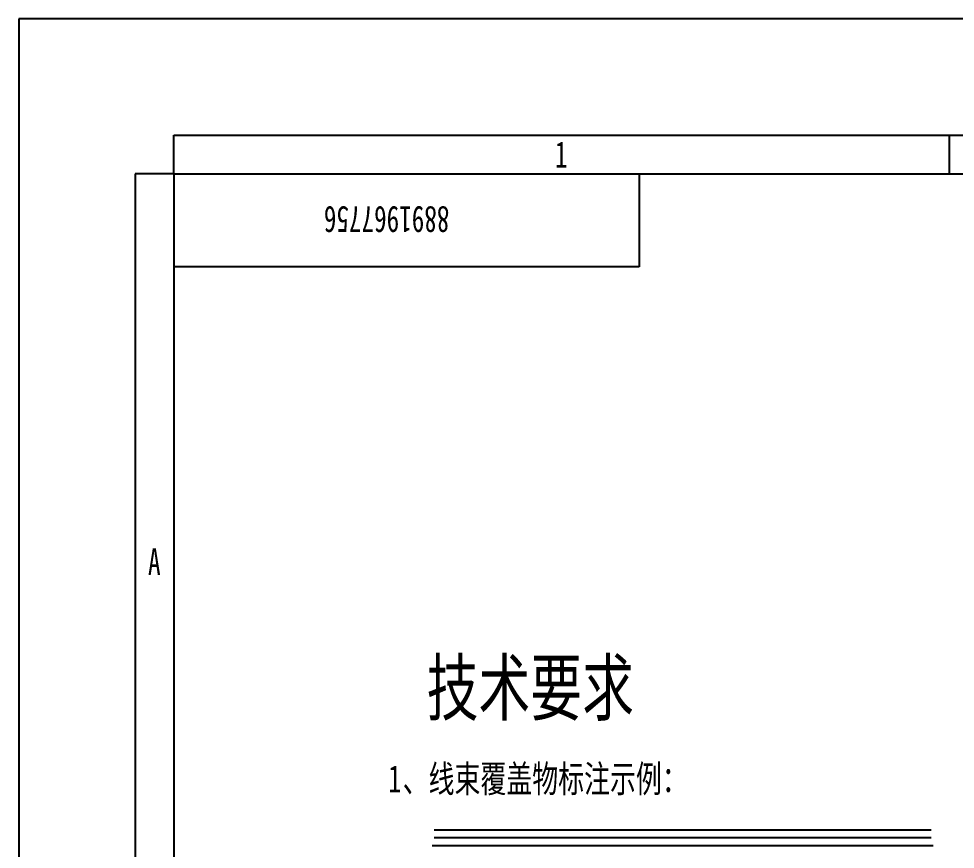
# Model space of a CAD drawing. Header units: inches. Extents: x 47316 to 59086, y 3141 to 11743.
# Drawn here: x 47316.3 to 47437.1, y 7603.1 to 7710.2 of the extents above; entities that cross this region are included whole.
import ezdxf

# ---------------------------------------------------------------- set-up
doc = ezdxf.new("R2010")
doc.units = ezdxf.units.IN
doc.header["$MEASUREMENT"] = 0
doc.styles.add('MtX_SimSun', font='')
doc.styles.get("Standard").update_dxf_attribs({"font": ''})
doc.styles.get('MtX_SimSun').set_extended_font_data('SimSun')
doc.styles.get('Standard').set_extended_font_data('SimSun')

msp = doc.modelspace()

# ---------------------------------------------------------------- linework, layer by layer
at = {"color": 0, "lineweight": -3}
for p, q in [((49099.34, 7710.2), (47316.34, 7710.2)), ((47316.34, 7710.2), (47316.34, 6869.2)), ((47336.34, 7690.2), (47336.34, 7695.2)), ((47336.34, 7695.2), (49079.34, 7695.2)), ((47436.34, 7690.2), (47436.34, 7695.2)), ((47331.34, 7690.2), (47331.34, 7437.37)), ((47336.34, 7690.2), (47331.34, 7690.2)), ((47336.34, 7690.2), (47336.34, 7678.2)), ((47336.34, 7690.2), (47336.34, 6890.2)), ((47336.34, 7690.2), (49079.34, 7690.2)), ((47396.34, 7690.2), (47396.34, 7678.2)), ((47396.34, 7678.2), (47336.34, 7678.2)), ((47369.89, 7605.62), (47371.89, 7605.62)), ((47371.89, 7605.62), (47373.89, 7605.62)), ((47373.89, 7605.62), (47375.89, 7605.62)), ((47375.89, 7605.62), (47377.89, 7605.62)), ((47377.89, 7605.62), (47379.9, 7605.62)), ((47379.9, 7605.62), (47381.91, 7605.62)), ((47381.91, 7605.62), (47383.91, 7605.62)), ((47383.91, 7605.62), (47385.91, 7605.62)), ((47385.91, 7605.62), (47387.91, 7605.62)), ((47387.91, 7605.62), (47389.91, 7605.62)), ((47389.91, 7605.62), (47391.92, 7605.62)), ((47391.92, 7605.62), (47393.92, 7605.62)), ((47393.92, 7605.62), (47395.93, 7605.62)), ((47395.93, 7605.62), (47397.93, 7605.62)), ((47397.93, 7605.62), (47399.93, 7605.62)), ((47399.93, 7605.62), (47401.94, 7605.62)), ((47401.94, 7605.62), (47403.94, 7605.62)), ((47403.94, 7605.62), (47405.94, 7605.62)), ((47405.94, 7605.62), (47407.95, 7605.62)), ((47407.95, 7605.62), (47409.95, 7605.62)), ((47409.95, 7605.62), (47411.95, 7605.62)), ((47411.95, 7605.62), (47413.96, 7605.62)), ((47413.96, 7605.62), (47415.96, 7605.62)), ((47415.96, 7605.62), (47417.96, 7605.62)), ((47417.96, 7605.62), (47419.97, 7605.62)), ((47419.97, 7605.62), (47421.97, 7605.62)), ((47421.97, 7605.62), (47423.98, 7605.62)), ((47423.98, 7605.62), (47425.98, 7605.62)), ((47425.98, 7605.62), (47427.98, 7605.62)), ((47427.98, 7605.62), (47429.98, 7605.62)), ((47429.98, 7605.62), (47431.99, 7605.62)), ((47431.99, 7605.62), (47433.99, 7605.62)), ((47369.64, 7603.62), (47369.89, 7603.62)), ((47369.89, 7604.62), (47371.89, 7604.62)), ((47369.89, 7603.62), (47371.89, 7603.62)), ((47371.89, 7604.62), (47373.89, 7604.62)), ((47371.89, 7603.62), (47373.89, 7603.62)), ((47373.89, 7604.62), (47375.89, 7604.62)), ((47373.89, 7603.62), (47375.89, 7603.62)), ((47375.89, 7604.62), (47377.89, 7604.62)), ((47375.89, 7603.62), (47377.89, 7603.62)), ((47377.89, 7604.62), (47379.9, 7604.62)), ((47377.89, 7603.62), (47379.9, 7603.62)), ((47379.9, 7604.62), (47381.91, 7604.62)), ((47379.9, 7603.62), (47381.91, 7603.62)), ((47381.91, 7604.62), (47383.91, 7604.62)), ((47381.91, 7603.62), (47383.91, 7603.62)), ((47383.91, 7604.62), (47385.91, 7604.62)), ((47383.91, 7603.62), (47385.91, 7603.62)), ((47385.91, 7604.62), (47387.91, 7604.62)), ((47385.91, 7603.62), (47387.91, 7603.62)), ((47387.91, 7604.62), (47389.91, 7604.62)), ((47387.91, 7603.62), (47389.91, 7603.62)), ((47389.91, 7604.62), (47391.92, 7604.62)), ((47389.91, 7603.62), (47391.92, 7603.62)), ((47391.92, 7604.62), (47393.92, 7604.62)), ((47391.92, 7603.62), (47393.92, 7603.62)), ((47393.92, 7604.62), (47395.93, 7604.62)), ((47393.92, 7603.62), (47395.93, 7603.62)), ((47395.93, 7604.62), (47397.93, 7604.62)), ((47395.93, 7603.62), (47397.93, 7603.62)), ((47397.93, 7604.62), (47399.93, 7604.62)), ((47397.93, 7603.62), (47399.93, 7603.62)), ((47399.93, 7604.62), (47401.94, 7604.62)), ((47399.93, 7603.62), (47401.94, 7603.62)), ((47401.94, 7604.62), (47403.94, 7604.62)), ((47401.94, 7603.62), (47403.94, 7603.62)), ((47403.94, 7604.62), (47405.94, 7604.62)), ((47403.94, 7603.62), (47405.94, 7603.62)), ((47405.94, 7604.62), (47407.95, 7604.62)), ((47405.94, 7603.62), (47407.95, 7603.62)), ((47407.95, 7604.62), (47409.95, 7604.62)), ((47407.95, 7603.62), (47409.95, 7603.62)), ((47409.95, 7604.62), (47411.95, 7604.62)), ((47409.95, 7603.62), (47411.95, 7603.62)), ((47411.95, 7604.62), (47413.96, 7604.62)), ((47411.95, 7603.62), (47413.96, 7603.62)), ((47413.96, 7604.62), (47415.96, 7604.62)), ((47413.96, 7603.62), (47415.96, 7603.62)), ((47415.96, 7604.62), (47417.96, 7604.62)), ((47415.96, 7603.62), (47417.96, 7603.62)), ((47417.96, 7604.62), (47419.97, 7604.62)), ((47417.96, 7603.62), (47419.97, 7603.62)), ((47419.97, 7604.62), (47421.97, 7604.62)), ((47419.97, 7603.62), (47421.97, 7603.62)), ((47421.97, 7604.62), (47423.98, 7604.62)), ((47421.97, 7603.62), (47423.98, 7603.62)), ((47423.98, 7604.62), (47425.98, 7604.62)), ((47423.98, 7603.62), (47425.98, 7603.62)), ((47425.98, 7604.62), (47427.98, 7604.62)), ((47425.98, 7603.62), (47427.98, 7603.62)), ((47427.98, 7604.62), (47429.98, 7604.62)), ((47427.98, 7603.62), (47429.98, 7603.62)), ((47429.98, 7604.62), (47431.99, 7604.62)), ((47429.98, 7603.62), (47431.99, 7603.62)), ((47431.99, 7604.62), (47433.99, 7604.62)), ((47431.99, 7603.62), (47433.99, 7603.62)), ((47433.99, 7603.62), (47434.23, 7603.62))]:
    msp.add_line(p, q, dxfattribs=at)

# ---------------------------------------------------------------- texts
at = {"color": 0, "lineweight": -3, "style": 'MtX_SimSun', "width": 0.7}
for s, p in [('1', (47385.47, 7691)), ('A', (47333.01, 7638.5))]:
    msp.add_text(s, height=3.4, dxfattribs=at).set_placement(p)
at = {"color": 0, "lineweight": -3, "width": 0.7}
msp.add_text('8891967756', height=3.4, rotation=180, dxfattribs=at).set_placement((47371.87, 7686.01))
for s, height, p in [('技术要求', 7, (47368.93, 7620.46)), ('、线束覆盖物标注示例：', 3.5, (47365.84, 7610.46)), ('1', 3.5, (47363.97, 7610.46))]:
    msp.add_text(s, height=height, dxfattribs=at).set_placement(p)

doc.saveas('drawing.dxf')
